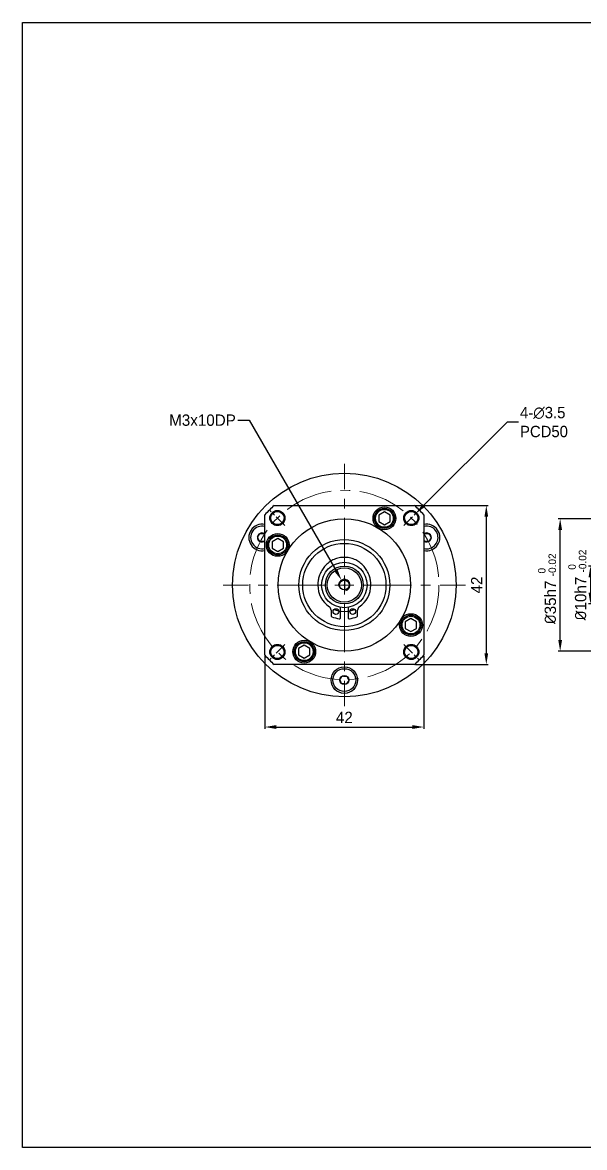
# Model space of a CAD drawing. Header units: millimetres. Extents: x 0 to 420, y 0 to 297.
# Drawn here: x 0 to 148.4, y 0 to 297 of the extents above; entities that cross this region are included whole.
import ezdxf

# ---------------------------------------------------------------- set-up
doc = ezdxf.new("R2010")
doc.units = ezdxf.units.MM
doc.header["$PDSIZE"] = -1
doc.linetypes.add('CENTERX2', pattern=[20.32, 12.7, -2.54, 2.54, -2.54])
doc.layers.add('중심선', color=1, linetype='CENTERX2')
doc.layers.add('치수선', color=3, linetype='Continuous')
doc.styles.add('누리로봇 문자스타일_20230829', font='GOTHIC.TTF')
doc.dimstyles.new('A4기본 치수스타일', dxfattribs={"dimtxt": 3, "dimasz": 2.5, "dimexe": 0.5, "dimexo": 0.3, "dimgap": 1, "dimtad": 1, "dimtoh": 1, "dimdec": 1, "dimzin": 12, "dimdsep": 46, "dimtxsty": '누리로봇 문자스타일_20230829', "dimcen": 0.09, "dimclrd": 3, "dimclre": 3, "dimclrt": 3, "dimadec": 0, "dimazin": 3, "dimtm": 1e-09, "dimtfac": 1, "dimtdec": 1, "dimtofl": 0, "dimtmove": 0, "dimatfit": 3, "dimfxl": 1, "dimfrac": 2, "dimarcsym": 0})
doc.dimstyles.new('A4지시선 치수스타일', dxfattribs={"dimtxt": 3, "dimasz": 2.5, "dimexe": 0.5, "dimexo": 0.3, "dimgap": 0.396875, "dimtad": 0, "dimtih": 1, "dimtoh": 1, "dimdec": 1, "dimzin": 12, "dimdsep": 46, "dimtxsty": '누리로봇 문자스타일_20230829', "dimcen": 0.09, "dimclrd": 3, "dimclre": 3, "dimclrt": 3, "dimadec": 0, "dimazin": 3, "dimtm": 1e-09, "dimtfac": 1, "dimtdec": 1, "dimtofl": 0, "dimtmove": 0, "dimatfit": 3, "dimfxl": 1, "dimfrac": 2, "dimarcsym": 0})

# ---------------------------------------------------------------- blocks, each defined once
blk = doc.blocks.new('*D42')
at = {"layer": 'Defpoints', "color": 0}
for p in [(103.52, 169.5), (103.52, 127.5), (122.5, 127.5)]:
    blk.add_point(p, dxfattribs=at)
at = {"layer": '치수선', "color": 3, "lineweight": -2}
for p, q in [((103.82, 169.5), (123, 169.5)), ((122.5, 166.5), (122.5, 130.5)), ((103.82, 127.5), (123, 127.5))]:
    blk.add_line(p, q, dxfattribs=at)
at = {"layer": '치수선', "color": 3}
for points in [[(122, 166.5), (123, 166.5), (122.5, 169.5)], [(122, 130.5), (123, 130.5), (122.5, 127.5)]]:
    blk.add_solid(points, dxfattribs=at)
at = {"layer": '치수선', "color": 3, "insert": (119.96, 148.5), "char_height": 3, "attachment_point": 5, "rotation": 90, "style": '누리로봇 문자스타일_20230829'}
blk.add_mtext('42', dxfattribs=at)
blk = doc.blocks.new('*D43')
at = {"layer": 'Defpoints', "color": 0}
for p in [(64, 129.98), (106, 129.98), (106, 111)]:
    blk.add_point(p, dxfattribs=at)
at = {"layer": '치수선', "color": 3, "lineweight": -2}
for p, q in [((64, 129.68), (64, 110.5)), ((106, 129.68), (106, 110.5)), ((67, 111), (103, 111))]:
    blk.add_line(p, q, dxfattribs=at)
at = {"layer": '치수선', "color": 3}
for points in [[(67, 111.5), (67, 110.5), (64, 111)], [(103, 111.5), (103, 110.5), (106, 111)]]:
    blk.add_solid(points, dxfattribs=at)
at = {"layer": '치수선', "color": 3, "insert": (85, 113.54), "char_height": 3, "attachment_point": 5, "style": '누리로봇 문자스타일_20230829'}
blk.add_mtext('42', dxfattribs=at)
blk = doc.blocks.new('SW_CENTERMARKSYMBOL_0')
at = {"layer": '중심선', "color": 0, "linetype": 'CENTERX2', "lineweight": 18}
for p, q in [((0, 5), (0, 32)), ((-5, 0), (-32, 0)), ((0, 0), (-2.5, 0)), ((0, 0), (0, 2.5)), ((0, 0), (0, -2.5)), ((0, 0), (2.5, 0)), ((5, 0), (32, 0)), ((0, -5), (0, -32))]:
    blk.add_line(p, q, dxfattribs=at)
blk = doc.blocks.new('*D44')
at = {"layer": 'Defpoints', "color": 0}
for p in [(84.25, 149.8), (85.75, 147.2)]:
    blk.add_point(p, dxfattribs=at)
at = {"layer": '치수선', "color": 3, "lineweight": -2}
for p, q in [((56.89, 192), (59.89, 192)), ((59.89, 192), (82.75, 152.4)), ((85, 148.41), (85, 148.59)), ((84.91, 148.5), (85.09, 148.5))]:
    blk.add_line(p, q, dxfattribs=at)
at = {"layer": '치수선', "color": 3}
blk.add_solid([(83.18, 152.65), (82.32, 152.15), (84.25, 149.8)], dxfattribs=at)
at = {"layer": '치수선', "color": 3, "insert": (47.54, 192), "char_height": 3, "attachment_point": 5, "style": '누리로봇 문자스타일_20230829'}
blk.add_mtext('M3x10DP', dxfattribs=at)
blk = doc.blocks.new('*D45')
at = {"layer": 'Defpoints', "color": 0}
for p in [(103.92, 167.42), (101.44, 164.94)]:
    blk.add_point(p, dxfattribs=at)
at = {"layer": '치수선', "color": 3, "lineweight": -2}
for p, q in [((128, 191.5), (106.04, 169.54)), ((131, 191.5), (128, 191.5)), ((102.59, 166.18), (102.77, 166.18)), ((102.68, 166.09), (102.68, 166.27))]:
    blk.add_line(p, q, dxfattribs=at)
at = {"layer": '치수선', "color": 3}
blk.add_solid([(105.68, 169.89), (106.39, 169.18), (103.92, 167.42)], dxfattribs=at)
at = {"layer": '치수선', "color": 3, "insert": (131.4, 191.5), "char_height": 3, "attachment_point": 4, "style": '누리로봇 문자스타일_20230829'}
blk.add_mtext('{\\fPMingLiU|b0|i0|c129|p0;4-∅3.5\\PPCD50}', dxfattribs=at)
blk = doc.blocks.new('*U31')
at = {"layer": '중심선', "color": 1, "linetype": 'CENTERX2', "lineweight": 18, "ltscale": 0.25}
blk.add_line((-1.94, -1.94), (1.94, 1.94), dxfattribs=at)
blk = doc.blocks.new('*U32')
at = {"color": 0, "linetype": 'ByBlock', "lineweight": -2}
for p, rotation in [((67.32, 166.18), 89.99999999999997), ((67.32, 130.82), 180), ((102.68, 130.82), 269.9999999999999)]:
    blk.add_blockref('*U31', p, dxfattribs=dict(at, rotation=rotation))
blk.add_blockref('*U31', (102.68, 166.18), dxfattribs=at)
blk = doc.blocks.new('*D81')
at = {"layer": 'Defpoints', "color": 0}
for p in [(158.5, 153.5), (150, 143.5), (158.5, 143.5)]:
    blk.add_point(p, dxfattribs=at)
at = {"layer": '치수선', "color": 3, "lineweight": -2}
for p, q in [((158.2, 153.5), (149.5, 153.5)), ((150, 150.5), (150, 146.5)), ((158.2, 143.5), (149.5, 143.5))]:
    blk.add_line(p, q, dxfattribs=at)
at = {"layer": '치수선', "color": 3}
for points in [[(149.5, 150.5), (150.5, 150.5), (150, 153.5)], [(149.5, 146.5), (150.5, 146.5), (150, 143.5)]]:
    blk.add_solid(points, dxfattribs=at)
at = {"layer": '치수선', "color": 3, "insert": (146.55, 148.5), "char_height": 3, "attachment_point": 5, "rotation": 90, "style": '누리로봇 문자스타일_20230829'}
blk.add_mtext('{\\fISOCPEUR|b0|i0|c0|p34;%%C}10h7 {\\H0.66x;\\S 0^ -0.02;}', dxfattribs=at)
blk = doc.blocks.new('*D84')
at = {"layer": 'Defpoints', "color": 0}
for p in [(142, 166), (180, 166), (180, 131)]:
    blk.add_point(p, dxfattribs=at)
at = {"layer": '치수선', "color": 3, "lineweight": -2}
for p, q in [((157.25, 166), (141.5, 166)), ((179.7, 166), (158.75, 166)), ((142, 134), (142, 163)), ((179.7, 131), (141.5, 131))]:
    blk.add_line(p, q, dxfattribs=at)
at = {"layer": '치수선', "color": 3}
for points in [[(141.5, 163), (142.5, 163), (142, 166)], [(141.5, 134), (142.5, 134), (142, 131)]]:
    blk.add_solid(points, dxfattribs=at)
at = {"layer": '치수선', "color": 3, "insert": (138.55, 147.5), "char_height": 3, "width": 29.0707, "attachment_point": 5, "rotation": 90, "style": '누리로봇 문자스타일_20230829'}
blk.add_mtext('{\\fISOCPEUR|b0|i0|c0|p34;%%C}35h7 {\\H0.66x;\\S 0^ -0.02;}', dxfattribs=at)

msp = doc.modelspace()

# ---------------------------------------------------------------- linework, layer by layer
at = {"color": 7, "linetype": 'Continuous', "lineweight": 25}
for p, q in [((66.48, 169.5), (103.52, 169.5)), ((64, 129.98), (64, 167.02)), ((95.58, 167.84), (94.08, 166.97)), ((94.08, 166.97), (94.08, 165.24)), ((95.58, 168.75), (95.58, 168.45)), ((97.08, 166.97), (95.58, 167.84)), ((97.08, 165.24), (97.08, 166.97)), ((106, 167.02), (106, 129.98)), ((94.08, 165.24), (95.58, 164.37)), ((95.58, 164.37), (97.08, 165.24)), ((95.58, 163.45), (95.58, 163.75)), ((64, 162), (63.95, 162.04)), ((63.95, 162.04), (64, 161.93)), ((67.4, 160.81), (65.9, 159.94)), ((67.4, 161.73), (67.4, 161.43)), ((68.9, 159.94), (67.4, 160.81)), ((106, 161.81), (106.23, 162.14)), ((64, 160.29), (63.77, 159.96)), ((65.9, 159.94), (65.9, 158.21)), ((65.9, 158.21), (67.4, 157.35)), ((67.4, 157.35), (68.9, 158.21)), ((68.9, 158.21), (68.9, 159.94)), ((106.05, 160.06), (106, 160.17)), ((106, 160.1), (106.05, 160.06)), ((67.4, 156.43), (67.4, 156.73)), ((85, 149.75), (85, 147.25)), ((84, 139.9), (84, 142.58)), ((86, 142.58), (86, 139.9)), ((81.5, 141.89), (81.5, 140.41)), ((88.5, 140.41), (88.5, 141.89)), ((102.6, 139.65), (101.1, 138.79)), ((102.6, 140.57), (102.6, 140.27)), ((104.1, 138.79), (102.6, 139.65)), ((101.1, 138.79), (101.1, 137.06)), ((101.1, 137.06), (102.6, 136.19)), ((102.6, 136.19), (104.1, 137.06)), ((104.1, 137.06), (104.1, 138.79)), ((102.6, 135.27), (102.6, 135.57)), ((74.42, 132.63), (72.92, 131.76)), ((72.92, 131.76), (72.92, 130.03)), ((74.42, 133.55), (74.42, 133.25)), ((75.92, 131.76), (74.42, 132.63)), ((75.92, 130.03), (75.92, 131.76)), ((72.92, 130.03), (74.42, 129.16)), ((74.42, 129.16), (75.92, 130.03)), ((74.42, 128.25), (74.42, 128.55)), ((103.52, 127.5), (66.48, 127.5))]:
    msp.add_line(p, q, dxfattribs=at)
msp.add_lwpolyline([(0, 297), (420, 297), (420, 0), (0, 0)], close=True)
at = {"color": 7, "linetype": 'Continuous', "lineweight": 25, "flags": 128}
for points in [[(106.99, 164.04), (106.47, 164.04), (106, 163.96)], [(106.23, 162.14), (106.09, 162.06), (106, 162)], [(63.77, 159.96), (63.91, 160.04), (64, 160.1)], [(84, 141.57), (84.19, 141.55), (85, 141.5)], [(85, 141.5), (85.81, 141.55), (86, 141.57)]]:
    msp.add_lwpolyline(points, dxfattribs=at)
at = {"color": 7, "linetype": 'Continuous', "lineweight": 25}
for centre, radius in [((85, 148.5), 29.5), ((67.32, 166.18), 2), ((67.32, 166.18), 1.75), ((95.58, 166.1), 3), ((95.58, 166.1), 2.65), ((95.58, 166.1), 2.35), ((102.68, 166.18), 2), ((102.68, 166.18), 1.75), ((85, 148.5), 17.5), ((67.4, 159.08), 3), ((67.4, 159.08), 2.65), ((67.4, 159.08), 2.35), ((85, 148.5), 12), ((85, 148.5), 11), ((85, 148.5), 6), ((85, 148.5), 5), ((85, 148.5), 4.5), ((85, 148.5), 1.25), ((82.78, 141.5), 0.75), ((87.22, 141.5), 0.75), ((102.6, 137.92), 3), ((102.6, 137.92), 2.65), ((102.6, 137.92), 2.35), ((74.42, 130.9), 3), ((67.32, 130.82), 2), ((67.32, 130.82), 1.75), ((74.42, 130.9), 2.65), ((74.42, 130.9), 2.35), ((102.68, 130.82), 2), ((102.68, 130.82), 1.75), ((85, 123.4), 3.5), ((85, 123.4), 3), ((85, 123.4), 1.2)]:
    msp.add_circle(centre, radius, dxfattribs=at)
for centre, radius, start, end in [((85, 148.5), 28, 131.4096, 138.5904), ((85, 148.5), 28, 41.4096, 48.5904), ((63.26, 161.05), 3.5, 77.8402, 282.1598), ((63.26, 161.05), 3, 75.7741, 284.2259), ((106.74, 161.05), 3.5, 257.8402, 102.1598), ((106.74, 161.05), 3, 255.7741, 85.1422), ((63.26, 161.05), 1.2, 55.1422, 295.1421), ((106.74, 161.05), 1.2, 235.1422, 115.1422), ((85, 148.5), 7, 180, 235.7711), ((85, 148.5), 7, 304.2289, 360), ((80.5, 141.89), 1, 0, 55.7711), ((89.5, 141.89), 1, 124.2289, 180), ((81.8, 140.41), 0.3, 180, 248.419), ((85, 148.5), 9, 248.419, 261.4064), ((85, 148.5), 7, 247.0673, 257.723), ((83.7, 139.9), 0.3, 261.4064, 360), ((86.3, 139.9), 0.3, 180, 278.5936), ((85, 148.5), 9, 278.5936, 291.581), ((85, 148.5), 7, 282.277, 292.9327), ((88.2, 140.41), 0.3, 291.581, 0), ((85, 148.5), 28, 221.4096, 228.5904), ((85, 148.5), 28, 311.4096, 318.5904)]:
    msp.add_arc(centre, radius, start, end, dxfattribs=at)
msp.add_arc((85, 148.5), 1.5, 284.9214, 194.9688)
for points, knots in [([(62.07, 161.15), (62.19, 161.33), (62.42, 161.66), (62.65, 161.98), (62.75, 162.14)], [0, 0, 0, 0, 0.5346, 1, 1, 1, 1]), ([(62.58, 160.06), (62.51, 160.2), (62.37, 160.51), (62.19, 160.88), (62.09, 161.11), (62.07, 161.15)], [0, 0, 0, 0, 0.366241, 0.87108, 1, 1, 1, 1]), ([(62.75, 162.14), (62.97, 162.12), (63.37, 162.08), (63.76, 162.05), (63.95, 162.04)], [0, 0, 0, 0, 0.534601, 1, 1, 1, 1]), ([(106.23, 162.14), (106.37, 162.12), (106.71, 162.1), (107.13, 162.06), (107.37, 162.04), (107.42, 162.04)], [0, 0, 0, 0, 0.366241, 0.871079, 1, 1, 1, 1]), ([(107.93, 160.95), (107.81, 160.77), (107.58, 160.44), (107.35, 160.12), (107.25, 159.96)], [0, 0, 0, 0, 0.534601, 1, 1, 1, 1]), ([(107.42, 162.04), (107.51, 161.84), (107.69, 161.48), (107.85, 161.12), (107.93, 160.95)], [0, 0, 0, 0, 0.534601, 1, 1, 1, 1]), ([(63.77, 159.96), (63.56, 159.98), (63.16, 160.02), (62.76, 160.05), (62.58, 160.06)], [0, 0, 0, 0, 0.534601, 1, 1, 1, 1]), ([(107.25, 159.96), (107.2, 159.97), (106.95, 159.99), (106.54, 160.02), (106.2, 160.05), (106.05, 160.06)], [0, 0, 0, 0, 0.1289196, 0.6337582, 1, 1, 1, 1]), ([(92, 148.5), (91.99, 148.82), (91.96, 149.51), (91.73, 150.6), (91.31, 151.76), (90.66, 152.85), (89.83, 153.83), (88.86, 154.64), (87.7, 155.29), (86.39, 155.7), (85, 155.85), (83.61, 155.7), (82.3, 155.29), (81.14, 154.64), (80.17, 153.83), (79.34, 152.85), (78.69, 151.76), (78.27, 150.6), (78.04, 149.51), (78.01, 148.82), (78, 148.5)], [0, 0, 0, 0, 0.043281, 0.092172, 0.147068, 0.208088, 0.261162, 0.317592, 0.376765, 0.43788, 0.5, 0.56212, 0.623235, 0.682408, 0.738838, 0.791912, 0.852932, 0.907828, 0.956719, 1, 1, 1, 1]), ([(83.8, 123.5), (83.83, 123.54), (83.97, 123.75), (84.21, 124.09), (84.41, 124.37), (84.49, 124.49)], [0, 0, 0, 0, 0.128919, 0.633758, 1, 1, 1, 1]), ([(84.31, 122.41), (84.22, 122.61), (84.05, 122.97), (83.88, 123.33), (83.8, 123.5)], [0, 0, 0, 0, 0.5346, 1, 1, 1, 1]), ([(85.51, 122.31), (85.3, 122.33), (84.9, 122.37), (84.5, 122.4), (84.31, 122.41)], [0, 0, 0, 0, 0.5346, 1, 1, 1, 1]), ([(84.49, 124.49), (84.7, 124.47), (85.1, 124.43), (85.5, 124.4), (85.69, 124.39)], [0, 0, 0, 0, 0.5346, 1, 1, 1, 1]), ([(86.2, 123.3), (86.11, 123.18), (85.92, 122.9), (85.68, 122.56), (85.54, 122.35), (85.51, 122.31)], [0, 0, 0, 0, 0.366241, 0.87108, 1, 1, 1, 1]), ([(85.69, 124.39), (85.78, 124.19), (85.95, 123.83), (86.12, 123.47), (86.2, 123.3)], [0, 0, 0, 0, 0.534601, 1, 1, 1, 1])]:
    msp.add_open_spline(points, degree=3, knots=knots, dxfattribs=at)
at = {"layer": '중심선', "color": 1, "linetype": 'CENTERX2', "lineweight": 18}
msp.add_circle((85, 148.5), 25, dxfattribs=at)

# ---------------------------------------------------------------- block references
msp.add_blockref('*U32', (0, 0))
msp.add_blockref('SW_CENTERMARKSYMBOL_0', (85, 148.5), dxfattribs=at)

# ---------------------------------------------------------------- dimensions: what is measured, and where the dimension line sits
at = {"layer": '치수선'}
for p1, p2, text, picture, middle in [((85.75, 147.2), (84.25, 149.8), 'M3x10DP', '*D44', (47.54, 192)), ((101.44, 164.94), (103.92, 167.42), '{\\fPMingLiU|b0|i0|c129|p0;4-<>\\PPCD50}', '*D45', (139.18, 191.5))]:
    dim = msp.add_diameter_dim_2p(p1=p1, p2=p2, text=text, dimstyle='A4지시선 치수스타일', override={"dimasz": 3}, dxfattribs=at)
    dim.commit()
    dim.dimension.update_dxf_attribs({"geometry": picture, "text_midpoint": middle, "dimtype": 163})
dim = msp.add_linear_dim(base=(122.5, 127.5), p1=(103.52, 169.5), p2=(103.52, 127.5), angle=90, dimstyle='A4기본 치수스타일', override={"dimasz": 3, "dimtofl": 1}, dxfattribs=at)
dim.commit()
dim.dimension.update_dxf_attribs({"geometry": '*D42', "text_midpoint": (122.5, 148.5), "dimtype": 160})
for base, p1, p2, override, picture, middle in [((142, 166), (180, 131), (180, 166), {"dimasz": 3, "dimtofl": 1, "dimtmove": 0}, '*D84', (142, 147.5)), ((150, 143.5), (158.5, 153.5), (158.5, 143.5), {"dimasz": 3, "dimtofl": 1}, '*D81', (150, 148.5))]:
    dim = msp.add_linear_dim(base=base, p1=p1, p2=p2, angle=90, text='{\\fISOCPEUR|b0|i0|c0|p34;%%C}<>h7 {\\H0.66x;\\S 0^ -0.02;}', dimstyle='A4기본 치수스타일', override=override, dxfattribs=at)
    dim.commit()
    dim.dimension.update_dxf_attribs({"geometry": picture, "text_midpoint": middle, "dimtype": 160})
dim = msp.add_linear_dim(base=(106, 111), p1=(64, 129.98), p2=(106, 129.98), dimstyle='A4기본 치수스타일', override={"dimasz": 3, "dimtofl": 1}, dxfattribs=at)
dim.commit()
dim.dimension.update_dxf_attribs({"geometry": '*D43', "text_midpoint": (85, 111), "dimtype": 160})

doc.saveas('drawing.dxf')
